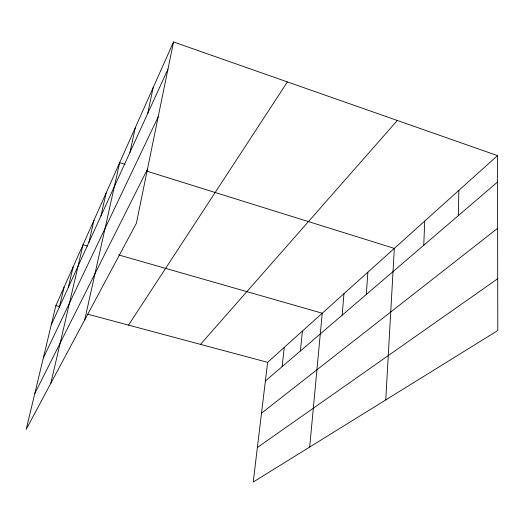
<?xml version="1.0" encoding="UTF-8"?>
<svg xmlns="http://www.w3.org/2000/svg" width="524" height="524" viewBox="0 0 524 524"><rect width="100%" height="100%" fill="white"/><g stroke="black" fill="none" stroke-linecap="round" stroke-linejoin="round"><path stroke-width="0.79" d="M458.343 215.606L458.867 190.356M423.759 245.245L424.728 221.062M385.756 399.93L394.336 248.396L146.982 171.21M366.296 294.495L367.868 272.192M342.172 315.166L343.954 293.695M309.684 447.057L322.24 313.221L118.621 254.913M300.363 350.995L302.433 331.037M282.128 366.623L284.296 347.346M497.505 155.615L267.62 362.339L253.223 482.034L497.8 330.52L497.505 155.615L173.529 41.966L55.852 305.662L26.2 429.359L136.358 223.316L173.529 41.966M147.644 113.629L153.152 87.639M129.926 152.458L135.349 127.535M84.724 319.902L119.662 162.682L125.125 164.385M100.922 216.019L106.123 193.015M88.903 242.35L93.986 220.211M50.802 383.345L83.047 244.728L87.685 246.057M68.29 287.525L73.131 266.945M59.382 307.038L64.105 287.172M51.247 324.867L167.975 69.083M43.282 358.089L158.176 116.885M34.774 393.596L147.447 169.226M128.55 325.116L287.407 81.914M200.496 344.373L397.336 120.474M265.38 380.981L497.551 182.005M261.502 413.187L497.63 228.313M257.376 447.522L497.715 278.729M55.852 305.662L59.756 306.71M87.881 314.236L267.62 362.339"/></g></svg>
